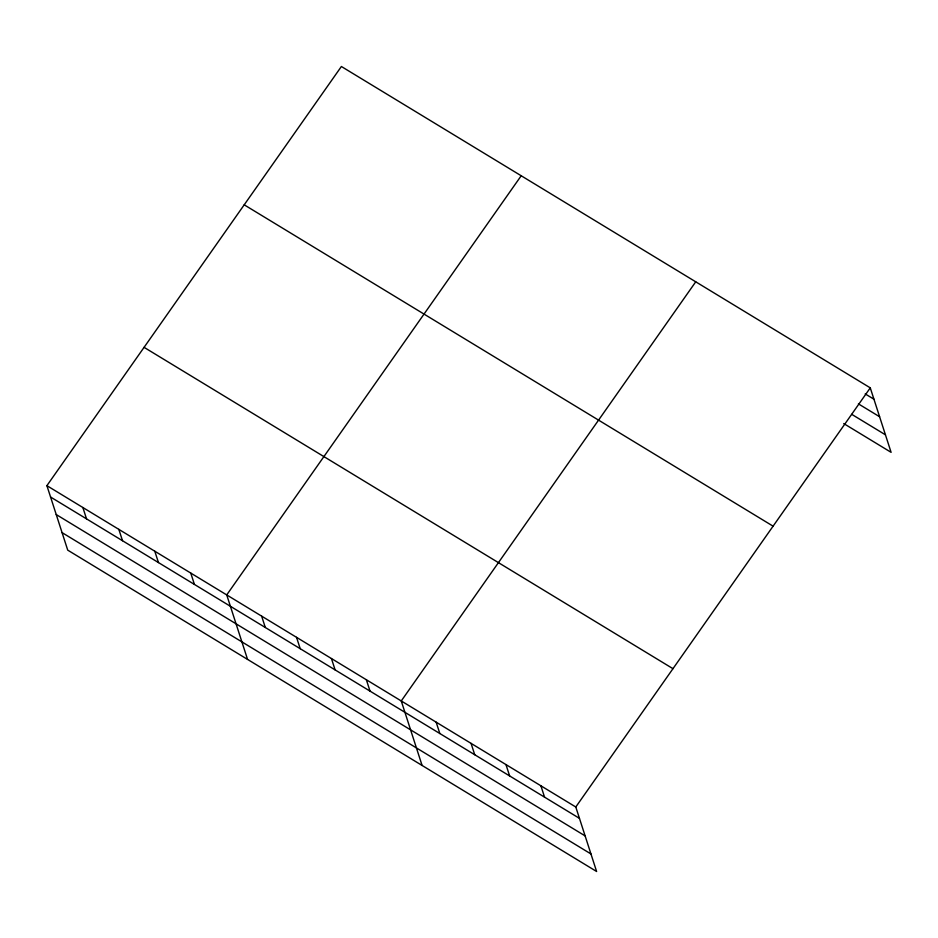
<?xml version="1.0" encoding="UTF-8"?>
<svg xmlns="http://www.w3.org/2000/svg" width="938" height="938" viewBox="0 0 938 938"><rect width="100%" height="100%" fill="white"/><g stroke="black" fill="none" stroke-linecap="round" stroke-linejoin="round"><path stroke-width="1.41" d="M46.9 485.661L575.791 806.997L596.615 871.496L67.735 550.149L46.9 485.661L341.385 66.504L870.265 387.851L891.1 452.339L843.731 423.554M521.2 175.769L226.726 594.915L247.55 659.402M695.738 281.81L401.253 700.956L422.088 765.455M575.791 806.997L870.265 387.851M865.211 393.913L873.935 399.213M858.411 403.868L879.598 416.742M851.774 414.362L885.437 434.81M244.208 204.824L773.088 526.171M144.077 347.341L672.968 668.677M50.57 497.023L579.461 818.358M56.233 514.552L585.124 835.899M62.072 532.62L590.952 853.955M540.886 785.786L544.556 797.148M505.969 764.587L509.639 775.949M471.064 743.377L474.734 754.738M436.158 722.166L439.828 733.528M366.348 679.745L370.018 691.107M331.442 658.535L335.112 669.896M296.537 637.336L300.207 648.697M261.632 616.125L265.302 627.487M190.754 573.059L194.424 584.421M154.793 551.216L158.463 562.577M118.833 529.36L122.503 540.722M82.861 507.505L86.531 518.866"/></g></svg>
